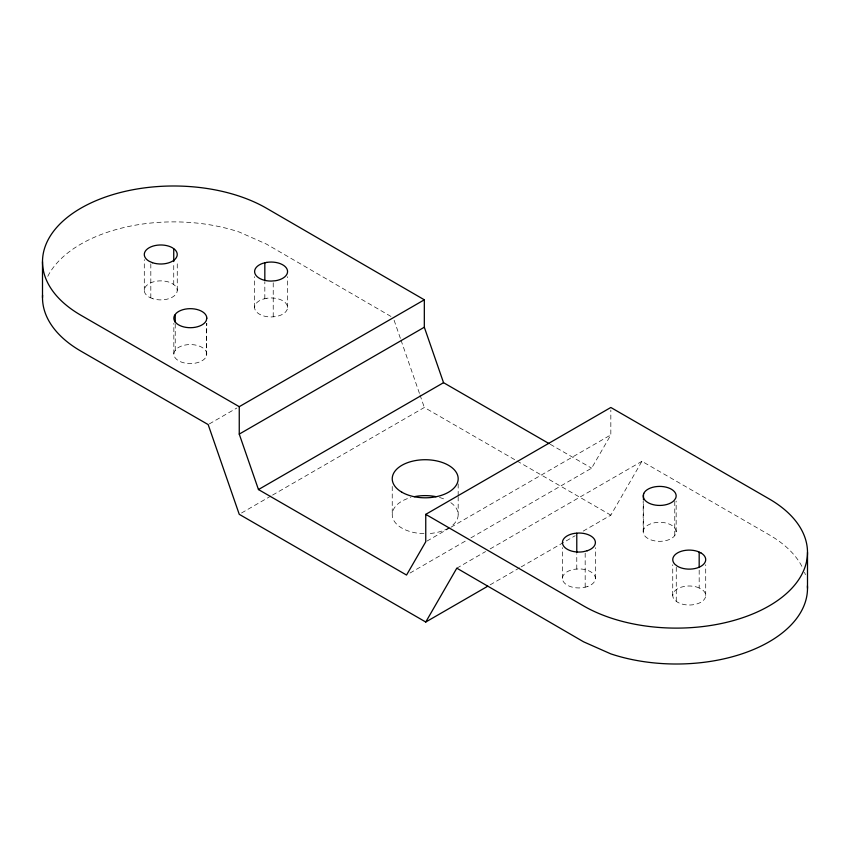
<?xml version="1.0" encoding="UTF-8"?>
<svg xmlns="http://www.w3.org/2000/svg" width="850" height="850" viewBox="0 0 850 850"><rect width="100%" height="100%" fill="white"/><g stroke="black" fill="none" stroke-linecap="round" stroke-linejoin="round"><path stroke-width="0.64" stroke-dasharray="4.25 3.19" d="M144.288 290.381L144.288 259.622M150.822 297.872L150.822 263.266M173.74 284.644L173.74 262.852M173.836 354.078L173.846 323.319M175.227 350.466L175.227 323.553M177.257 290.392L177.257 260.908M206.529 355.311L206.529 323.266M206.805 354.078A16.479 9.52 0 0 0 194.597 344.888A16.479 9.52 0 0 0 176.046 349.318L174.399 351.613A16.479 9.52 0 0 0 186.054 363.269A16.479 9.52 0 0 0 206.252 356.543L206.816 323.319M254.596 307.456L254.596 276.696M264.828 298.743L264.828 282.072M273.222 316.816L273.222 282.2M287.566 307.456L287.566 276.696M562.434 578.436L562.434 547.666M576.778 569.075L576.778 553.701M585.172 587.148L585.172 551.257M595.404 578.436L595.404 547.666M470.921 537.869L591.621 468.169L610.831 434.892L610.831 410.093M643.184 531.813L643.747 529.348A16.479 9.52 0 0 1 663.946 522.622A16.479 9.52 0 0 1 675.601 534.278L673.954 536.573A16.479 9.52 0 0 1 655.403 541.004A16.479 9.52 0 0 1 643.184 531.813L643.195 501.043M643.471 530.581L643.471 501.096M672.743 595.499L672.743 564.74M674.773 535.426L674.773 499.534M676.154 531.813L676.154 501.054M676.26 601.247L676.26 565.356M699.178 588.019L697.468 587.265A16.479 9.52 0 0 0 677.577 588.774A16.479 9.52 0 0 0 674.953 600.259L677.577 602.236A16.479 9.52 0 0 0 700.889 602.236A16.479 9.52 0 0 0 700.889 588.774L699.178 588.019L699.178 570.074M705.713 595.51L705.713 564.74M583.249 531.08L610.831 515.153L641.92 461.316L769.091 534.756A131.144 75.714 0 0 1 803.037 568.692M209.312 423.927L236.906 408M241.549 512.986L271.437 495.731M272.584 495.072L424.331 407.479L515.865 460.317M426.913 541.11L449.894 527.829M451.053 527.17L610.831 434.892M409.998 573.049L466.321 540.526M456.811 568.172L485.552 551.576M490.152 548.919L641.92 461.316M490.131 584.843L520.019 567.588M521.167 566.918L575.195 535.723M390.957 316.434L266.39 244.067L239.232 232.029A131.144 75.714 0 0 0 46.973 278.003M550.301 444.306L591.621 468.169M517.013 460.987L610.831 515.153M394.103 320.248L400.584 338.938M401.009 340.181L419.581 393.773M420.006 395.016L424.331 407.479M458.171 483.884L458.171 495.422M458.171 496.697L458.171 514.643M392.233 486.455L392.233 514.643M804.536 572.284A131.144 75.714 0 0 1 805.375 574.727M450.819 502.669A32.969 19.029 0 0 1 450.829 526.628M448.524 528.105A32.969 19.029 0 0 1 427.667 533.63M423.98 533.662A32.969 19.029 0 0 1 392.934 518.543A32.969 19.029 0 0 1 410.89 497.494M439.514 497.494A32.969 19.029 0 0 1 446.399 500.066M266.815 298.265L262.841 299.211A16.479 9.52 0 0 0 255.159 309.921A16.479 9.52 0 0 0 271.086 316.976L275.347 316.646A16.479 9.52 0 0 0 287.002 304.991A16.479 9.52 0 0 0 266.815 298.265M587.159 586.681L583.185 587.626A16.479 9.52 0 0 1 562.987 580.901A16.479 9.52 0 0 1 574.653 569.245L578.914 568.916A16.479 9.52 0 0 1 594.841 575.971A16.479 9.52 0 0 1 587.159 586.681M152.532 298.626L149.111 297.118A16.479 9.52 0 0 1 149.111 283.656A16.479 9.52 0 0 1 172.423 283.656L175.047 285.632A16.479 9.52 0 0 1 172.423 297.118A16.479 9.52 0 0 1 152.532 298.626"/><path stroke-width="1.27" d="M42.5 297.596L42.5 261.704M173.74 261.566L173.74 248.752M175.227 322.267L175.227 314.574M425.754 514.356L583.61 605.933A131.144 75.714 0 0 0 769.08 605.944A131.144 75.714 0 0 0 769.091 498.865L610.831 407.479L425.754 514.356L425.754 541.769L406.544 575.046L258.464 489.558L239.254 434.106L239.254 406.683L424.331 299.806L266.39 208.176A131.144 75.714 0 0 0 80.92 208.165A131.144 75.714 0 0 0 80.909 315.244L239.254 406.683M264.828 280.797L264.828 262.852M549.153 443.647L443.541 382.681L424.32 327.229L424.331 299.806M576.778 552.415L576.778 533.184M643.471 499.821L643.471 494.689M699.178 567.513L699.178 552.128M807.5 588.296L807.5 552.404M42.574 295.141A131.144 75.714 0 0 0 80.909 351.135L208.165 424.586L239.243 514.314L425.754 622.019L456.811 568.172L583.61 641.824L610.768 653.862A131.144 75.714 0 0 0 743.75 653.246A131.144 75.714 0 0 0 807.426 585.841M239.254 434.106L424.32 327.229M258.464 489.558L443.541 382.681M425.754 622.019L487.826 586.171M414.322 496.676A32.969 19.029 0 0 1 436.082 496.676M206.816 318.187L206.252 320.652A16.479 9.52 0 0 1 186.054 327.377A16.479 9.52 0 0 1 174.399 315.722L176.046 313.427A16.479 9.52 0 0 1 194.597 308.996A16.479 9.52 0 0 1 206.816 318.187M643.747 493.457L643.195 495.922A16.479 9.52 0 0 0 655.403 505.112A16.479 9.52 0 0 0 673.954 500.682L675.601 498.387A16.479 9.52 0 0 0 663.946 486.731A16.479 9.52 0 0 0 643.747 493.457M266.815 262.374L262.841 263.319A16.479 9.52 0 0 0 255.159 274.029A16.479 9.52 0 0 0 271.086 281.084L275.347 280.755A16.479 9.52 0 0 0 287.013 269.099A16.479 9.52 0 0 0 266.815 262.374M587.159 550.789L583.185 551.735A16.479 9.52 0 0 1 562.997 545.009A16.479 9.52 0 0 1 574.653 533.354L578.914 533.024A16.479 9.52 0 0 1 594.841 540.079A16.479 9.52 0 0 1 587.159 550.789M152.532 262.735L149.111 261.226A16.479 9.52 0 0 1 149.111 247.764A16.479 9.52 0 0 1 172.423 247.764L175.047 249.741A16.479 9.52 0 0 1 172.423 261.226A16.479 9.52 0 0 1 152.532 262.735M700.889 552.883L697.468 551.374A16.479 9.52 0 0 0 677.577 552.883A16.479 9.52 0 0 0 674.953 564.368L677.577 566.344A16.479 9.52 0 0 0 700.889 566.344A16.479 9.52 0 0 0 700.889 552.883M401.891 492.224A32.969 19.04 0 0 0 457.056 483.692A32.969 19.04 0 0 0 416.67 460.371A32.969 19.04 0 0 0 401.891 492.224"/></g></svg>
